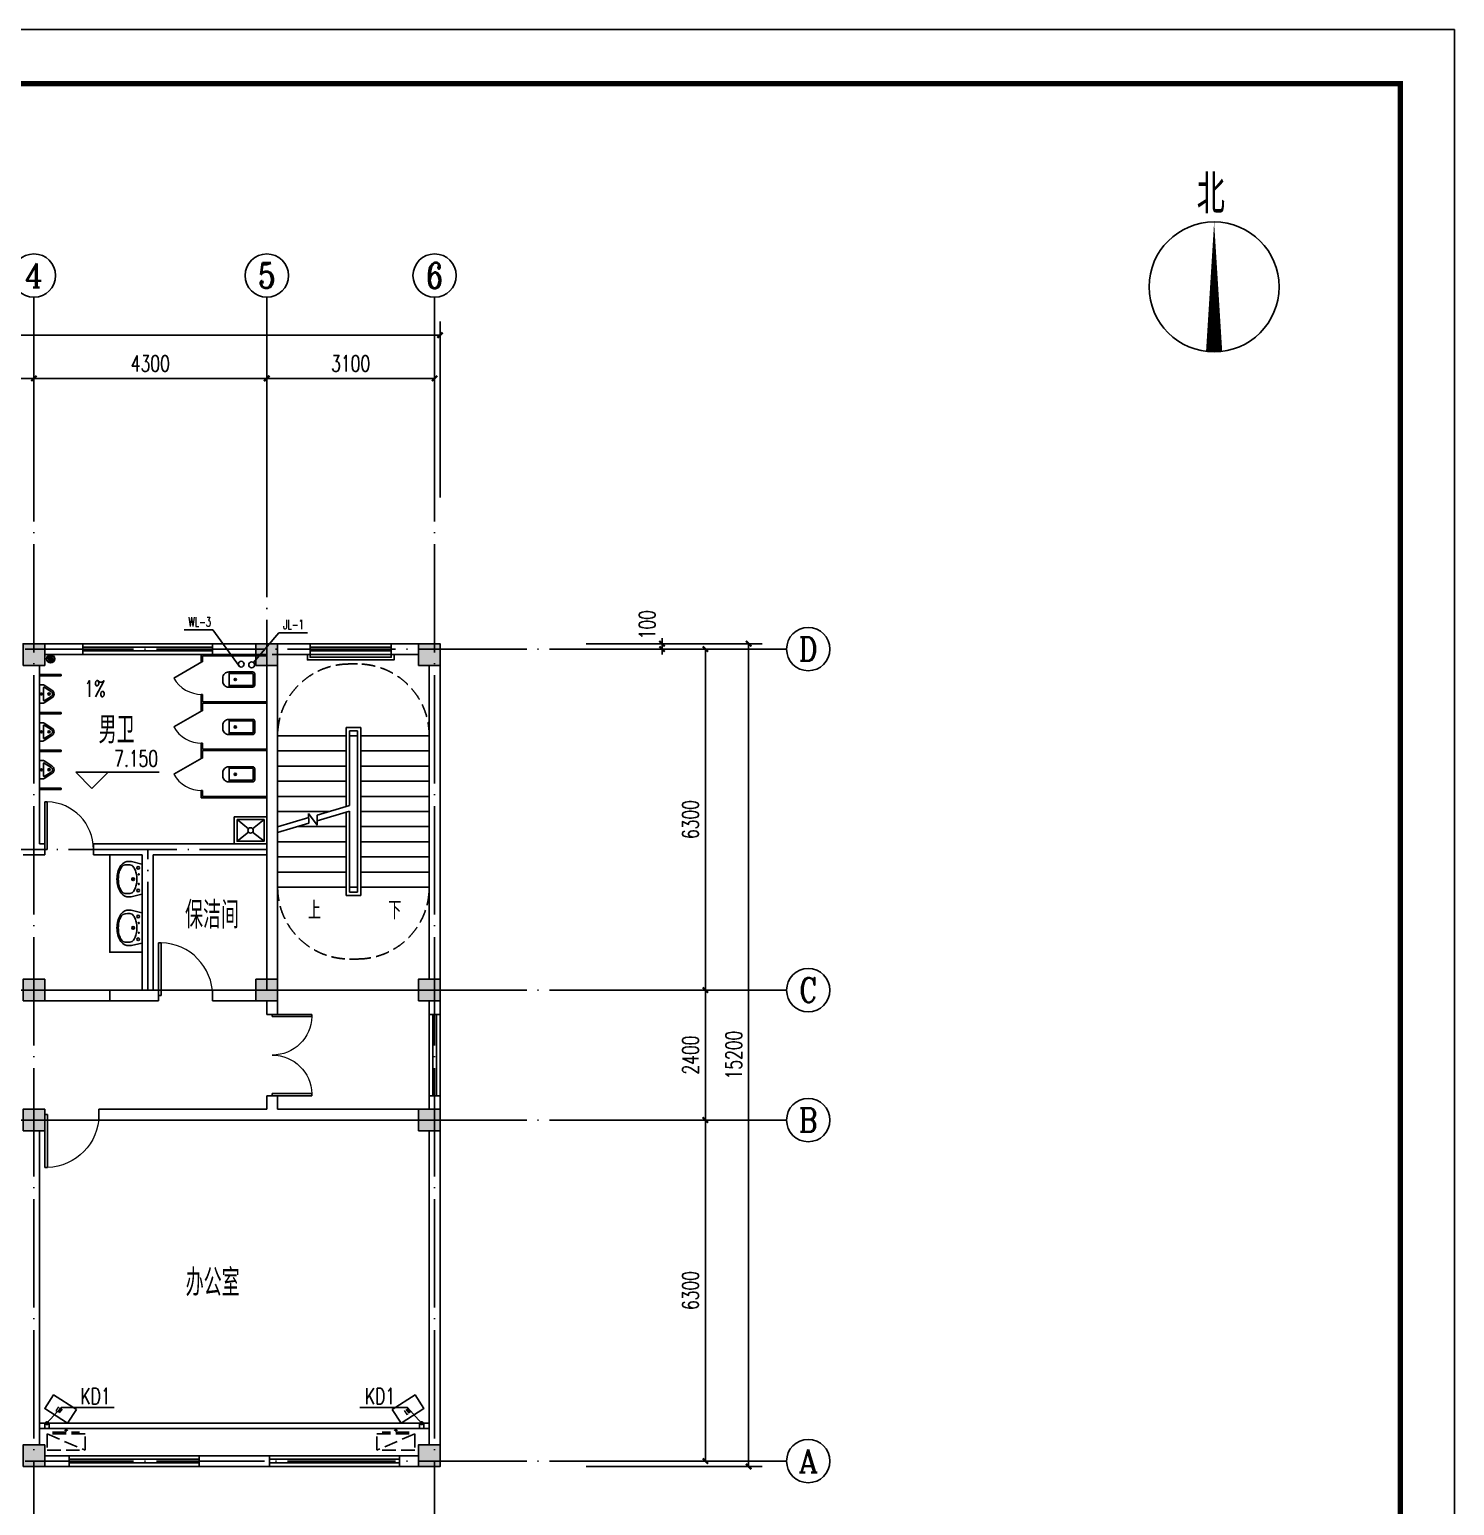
# Model space of a CAD drawing. Extents: x 6128144 to 12201635, y -1670122 to -706096.
# Drawn here: x 6458984 to 6485302, y -738605 to -711340 of the extents above; entities that cross this region are included whole.
import ezdxf
from ezdxf.enums import TextEntityAlignment as Align

# ---------------------------------------------------------------- set-up
doc = ezdxf.new("R2010")
doc.units = 0
doc.header["$LTSCALE"] = 1000
doc.header["$MEASUREMENT"] = 0
doc.linetypes.add('DASH', pattern=[0.35, 0.25, -0.1])
doc.linetypes.add('DOTE', pattern=[2.42, 2, -0.2, 0.02, -0.2])
doc.layers.get('0').update_dxf_attribs({"linetype": 'CONTINUOUS'})
doc.layers.get('Defpoints').update_dxf_attribs({"linetype": 'CONTINUOUS'})
for name, color, linetype in [('AXIS', 3, 'CONTINUOUS'), ('AXIS_TEXT', 7, 'CONTINUOUS'), ('COLUMN', 9, 'CONTINUOUS'), ('DIM_ELEV', 3, 'CONTINUOUS'), ('DIM_SYMB', 3, 'CONTINUOUS'), ('DOTE', 252, 'CONTINUOUS'), ('LATRINE', 6, 'CONTINUOUS'), ('LVTRY', 6, 'CONTINUOUS'), ('PUB_DIM', 3, 'CONTINUOUS'), ('PUB_HATCH', 8, 'CONTINUOUS'), ('PUB_TEXT', 7, 'CONTINUOUS'), ('PUB_TITLE', 4, 'CONTINUOUS'), ('STAIR', 5, 'CONTINUOUS'), ('TWT_LEAD', 3, 'CONTINUOUS'), ('WALL', 2, 'CONTINUOUS'), ('WINDOW', 4, 'CONTINUOUS'), ('厨卫布置', 6, 'CONTINUOUS'), ('填充', 251, 'CONTINUOUS'), ('排水', 221, 'CONTINUOUS')]:
    doc.layers.add(name, color=color, linetype=linetype)
doc.styles.add('_TCH_AXIS', font='COMPLEX', dxfattribs={"bigfont": 'GBCBIG'})
doc.styles.add('_TCH_DIM', font='SIMPLEX', dxfattribs={"bigfont": 'GBCBIG'})
doc.styles.add('_TCH_DIM_T3', font='SIMPLEX', dxfattribs={"width": 0.705882, "bigfont": 'GBCBIG'})
doc.styles.add('_TCH_LABEL', font='COMPLEX', dxfattribs={"bigfont": 'GBCBIG'})
doc.styles.add('COMPLEX', font='COMPLEX')
doc.styles.add('DIM_FONT', font='SIMPLEX', dxfattribs={"width": 0.7, "bigfont": 'GBCBIG'})
doc.styles.add('schuco', font='sceie.shx', dxfattribs={"width": 0.7, "bigfont": 'sceic.shx'})
doc.styles.add('X02W-L0100$0$_TWT_SERIAL', font='SIMPLEX', dxfattribs={"width": 0.8, "height": 3.5, "bigfont": 'HZTXT'})
doc.dimstyles.new('_TCH_ARCH&&100', dxfattribs={"dimtxt": 297.5, "dimasz": 100, "dimexe": 250, "dimexo": 300, "dimgap": 126.25, "dimtad": 1, "dimdec": 0, "dimzin": 0, "dimdsep": 46, "dimtxsty": '_TCH_DIM_T3', "dimblk": 'ARCHTICK', "dimcen": 0.09, "dimclrt": 7, "dimazin": 2, "dimtfac": 1, "dimtdec": 0, "dimtix": 1, "dimtmove": 2, "dimatfit": 3, "dimfxl": 0, "dimtolj": 1, "dimtzin": 0, "dimarcsym": 0})

# ---------------------------------------------------------------- blocks, each defined once
blk = doc.blocks.new('$lvtry$00000171')
at = {"layer": '排水'}
for p, q in [((-74, 11), (-11, 74)), ((-70, -27), (27, 70)), ((-53, -53), (53, 53)), ((-27, -70), (70, 27)), ((11, -74), (74, -11))]:
    blk.add_line(p, q, dxfattribs=at)
blk.add_circle((0, 0), 75, dxfattribs=at)
blk.add_point((0, 0), dxfattribs=at)
blk = doc.blocks.new('A$C2E081725')
at = {"linetype": 'DASH'}
for p, q in [((700, 94), (0, 394)), ((600, 64), (100, 64)), ((138, 94), (138, 64)), ((350, 8), (327, 39)), ((350, 49), (350, 0)), ((350, 8), (373, 39)), ((563, 94), (563, 64))]:
    blk.add_line(p, q, dxfattribs=at)
blk.add_lwpolyline([(0, 394), (0, 94), (700, 94), (700, 394)], close=True, dxfattribs=at)
blk = doc.blocks.new('$lvtry$00000221')
at = {"color": 0}
for p, q in [((-124, -91), (-43, -216)), ((-116, -76), (116, -76)), ((43, -216), (124, -91))]:
    blk.add_line(p, q, dxfattribs=at)
blk.add_lwpolyline([(69, -231, -0.57735), (-69, -231), (-162, -88, -0.145378), (-170, -61), (-170, 0), (170, 0), (170, -61, -0.145378), (162, -88)], format="xyb", close=True, dxfattribs=at)
for centre, radius in [((0, -177), 20), ((0, -38), 17.7)]:
    blk.add_circle(centre, radius, dxfattribs=at)
for centre, radius, start, end in [((-116, -86), 10, 90, 213.0863), ((0, -191), 50, 210, 330), ((116, -86), 10, 326.9137, 90)]:
    blk.add_arc(centre, radius, start, end, dxfattribs=at)
for p in [(0, -38), (0, -177)]:
    blk.add_point(p, dxfattribs=at)
blk = doc.blocks.new('$TCHSYS$APDOOR2D')
blk.add_line((0.5, 0), (0, 0.866))
at = {"lineweight": 13}
blk.add_arc((0.5, 0), 1, 120, 180, dxfattribs=at)
blk = doc.blocks.new('$lvtry$00000200')
at = {"color": 0}
for p, q in [((-110, -40), (-110, -470)), ((100, -30), (-100, -30)), ((110, -470), (110, -40))]:
    blk.add_line(p, q, dxfattribs=at)
blk.add_lwpolyline([(100, 0), (-100, 0, 0.414214), (-140, -40), (-140, -480, 0.414214), (-30, -590), (30, -590, 0.414214), (140, -480), (140, -40, 0.414214)], format="xyb", close=True, dxfattribs=at)
blk.add_lwpolyline([(140, -470), (-140, -470)], dxfattribs=at)
blk.add_circle((0, -359), 20, dxfattribs=at)
for centre, start, end in [((-100, -40), 90, 180), ((100, -40), 0, 90)]:
    blk.add_arc(centre, 10, start, end, dxfattribs=at)
for p in [(0, 0), (0, -359)]:
    blk.add_point(p, dxfattribs=at)
blk = doc.blocks.new('$plan$00000344')
for p, q in [((-280, -10), (-280, 0)), ((280, 0), (280, -10)), ((-251, -189), (-251, -186)), ((-248, -183), (-250, -185))]:
    blk.add_line(p, q)
for points in [[(-280, 0), (280, 0)], [(-326, -200), (-280, -5)], [(326, -204), (280, -5)]]:
    blk.add_lwpolyline(points)
for points in [[(-326, -200, 0.008223), (-326, -204, 0.149285)], [(-326, -266, 0.149285), (-304, -337, 0.107079), (-231, -408, 0.075625), (-131, -450, 0.062436), (-1, -467, 0.062436), (130, -452, 0.075625), (230, -410, 0.107079), (304, -339, 0.149285), (326, -268, 0.005205), (326, -266, 0.086596)], [(253, -188, 0.098208), (193, -141, 0.066287), (110, -111, 0.052428), (0, -100, 0.052428), (-110, -111, 0.066287), (-193, -141, 0.093876), (-251, -186, 0.171377)], [(-250, -358, 0.091341), (-193, -401, 0.066287), (-110, -431, 0.052428), (0, -442, 0.052428), (110, -431, 0.066287), (193, -401, 0.091756), (250, -358, 0.171377)]]:
    blk.add_lwpolyline(points, format="xyb")
at = {"flags": 128}
for points in [[(-326, -204), (-326, -268)], [(326, -204), (326, -268)]]:
    blk.add_lwpolyline(points, dxfattribs=at)
for points in [[(-253, -188, 0.172546), (-250, -358, 0.726395)], [(253, -188, -0.172546), (250, -358, -0.726395)]]:
    blk.add_lwpolyline(points, format="xyb", dxfattribs=at)
for centre, radius in [((-210, -75), 24), ((-210, -75), 24), ((-210, -75), 24), ((-90, -65), 10), ((0, -170), 25), ((90, -65), 10), ((210, -75), 24)]:
    blk.add_circle(centre, radius)
at = {"lineweight": 13}
blk.add_circle((0, -170), 15, dxfattribs=at)
blk.add_arc((-250, -186), 1, 131.3224, 180)
blk = doc.blocks.new('_LV12')
for p, q in [((-250, -50), (-39, -219)), ((39, -219), (250, -50)), ((-250, -450), (-39, -281)), ((39, -281), (250, -450))]:
    blk.add_line(p, q)
for points in [[(300, -500), (300, 0), (-300, 0), (-300, -500)], [(250, -450), (250, -50), (-250, -50), (-250, -450)]]:
    blk.add_lwpolyline(points, close=True)
blk.add_circle((0, -250), 50)
blk = doc.blocks.new('_AXISO')
blk.add_circle((0, 0), 0.5)
at = {"layer": 'AXIS_TEXT', "style": 'COMPLEX', "width": 1.041667}
blk.add_attdef('A', text='', height=0.56, dxfattribs=at).set_placement((-0.25, -0.28), (0.25, -0.28), align=Align.FIT)
blk = doc.blocks.new('_ArchTick')
at = {"color": 0, "linetype": 'ByBlock', "const_width": 0.4}
blk.add_lwpolyline([(-0.5, -0.5), (0.5, 0.5)], dxfattribs=at)
blk = doc.blocks.new('*D2762')
at = {"layer": 'Defpoints', "color": 0}
for p in [(6468966, -722685), (6468966, -722785), (6470666, -722685)]:
    blk.add_point(p, dxfattribs=at)
at = {"layer": 'PUB_DIM', "color": 0, "lineweight": -2}
for p, q in [((6469266, -722685), (6470916, -722685)), ((6469266, -722785), (6470916, -722785)), ((6470666, -722685), (6470666, -722585)), ((6470666, -722785), (6470666, -722685)), ((6470666, -722785), (6470666, -722885))]:
    blk.add_line(p, q, dxfattribs=at)
at = {"layer": 'PUB_DIM', "color": 0, "lineweight": -2, "xscale": 100, "yscale": 100, "zscale": 100}
for p, rotation in [((6470666, -722685), 270), ((6470666, -722785), 90)]:
    blk.add_blockref('_ArchTick', p, dxfattribs=dict(at, rotation=rotation))
at = {"layer": 'PUB_DIM', "color": 7, "insert": (6470391, -722335), "char_height": 297.5, "attachment_point": 5, "rotation": 90, "style": '_TCH_DIM_T3'}
blk.add_mtext('\\A1;100', dxfattribs=at)
blk = doc.blocks.new('_FZH')
blk.add_lwpolyline([(-0.5, -0.5), (0.5, -0.5), (0.5, 0.5), (-0.5, 0.5)], close=True)
at = {"layer": 'PUB_HATCH'}
blk.add_solid([(-0.5, -0.5), (0.5, -0.5), (-0.5, 0.5), (0.5, 0.5)], dxfattribs=at)
blk = doc.blocks.new('*D2943')
at = {"layer": 'AXIS', "color": 0, "lineweight": -2}
for p, q in [((6469266, -731485), (6471716, -731485)), ((6471466, -737785), (6471466, -731485)), ((6469266, -737785), (6471716, -737785))]:
    blk.add_line(p, q, dxfattribs=at)
at = {"layer": 'Defpoints', "color": 0}
for p in [(6468966, -731485), (6471466, -731485), (6468966, -737785)]:
    blk.add_point(p, dxfattribs=at)
at = {"layer": 'AXIS', "color": 0, "lineweight": -2, "xscale": 100, "yscale": 100, "zscale": 100}
for p, rotation in [((6471466, -731485), 90), ((6471466, -737785), 270)]:
    blk.add_blockref('_ArchTick', p, dxfattribs=dict(at, rotation=rotation))
at = {"layer": 'AXIS', "color": 7, "insert": (6471191, -734635), "char_height": 297.5, "attachment_point": 5, "rotation": 90, "style": '_TCH_DIM_T3'}
blk.add_mtext('\\A1;6300', dxfattribs=at)
blk = doc.blocks.new('*D2944')
at = {"layer": 'AXIS', "color": 0, "lineweight": -2}
for p, q in [((6469266, -729085), (6471716, -729085)), ((6471466, -731485), (6471466, -729085)), ((6469266, -731485), (6471716, -731485))]:
    blk.add_line(p, q, dxfattribs=at)
at = {"layer": 'Defpoints', "color": 0}
for p in [(6468966, -729085), (6471466, -729085), (6468966, -731485)]:
    blk.add_point(p, dxfattribs=at)
at = {"layer": 'AXIS', "color": 0, "lineweight": -2, "xscale": 100, "yscale": 100, "zscale": 100}
for p, rotation in [((6471466, -729085), 90), ((6471466, -731485), 270)]:
    blk.add_blockref('_ArchTick', p, dxfattribs=dict(at, rotation=rotation))
at = {"layer": 'AXIS', "color": 7, "insert": (6471191, -730285), "char_height": 297.5, "attachment_point": 5, "rotation": 90, "style": '_TCH_DIM_T3'}
blk.add_mtext('\\A1;2400', dxfattribs=at)
blk = doc.blocks.new('*D2945')
at = {"layer": 'AXIS', "color": 0, "lineweight": -2}
for p, q in [((6469266, -722785), (6471716, -722785)), ((6471466, -729085), (6471466, -722785)), ((6469266, -729085), (6471716, -729085))]:
    blk.add_line(p, q, dxfattribs=at)
at = {"layer": 'Defpoints', "color": 0}
for p in [(6468966, -722785), (6471466, -722785), (6468966, -729085)]:
    blk.add_point(p, dxfattribs=at)
at = {"layer": 'AXIS', "color": 0, "lineweight": -2, "xscale": 100, "yscale": 100, "zscale": 100}
for p, rotation in [((6471466, -722785), 90), ((6471466, -729085), 270)]:
    blk.add_blockref('_ArchTick', p, dxfattribs=dict(at, rotation=rotation))
at = {"layer": 'AXIS', "color": 7, "insert": (6471191, -725935), "char_height": 297.5, "attachment_point": 5, "rotation": 90, "style": '_TCH_DIM_T3'}
blk.add_mtext('\\A1;6300', dxfattribs=at)
blk = doc.blocks.new('*D2946')
at = {"layer": 'AXIS', "color": 0, "lineweight": -2}
for p, q in [((6469266, -722685), (6472516, -722685)), ((6472266, -737885), (6472266, -722685)), ((6469266, -737885), (6472516, -737885))]:
    blk.add_line(p, q, dxfattribs=at)
at = {"layer": 'Defpoints', "color": 0}
for p in [(6468966, -722685), (6472266, -722685), (6468966, -737885)]:
    blk.add_point(p, dxfattribs=at)
at = {"layer": 'AXIS', "color": 0, "lineweight": -2, "xscale": 100, "yscale": 100, "zscale": 100}
for p, rotation in [((6472266, -722685), 90), ((6472266, -737885), 270)]:
    blk.add_blockref('_ArchTick', p, dxfattribs=dict(at, rotation=rotation))
at = {"layer": 'AXIS', "color": 7, "insert": (6471991, -730285), "char_height": 297.5, "attachment_point": 5, "rotation": 90, "style": '_TCH_DIM_T3'}
blk.add_mtext('\\A1;15200', dxfattribs=at)
blk = doc.blocks.new('*D2953')
at = {"layer": 'AXIS', "color": 0, "lineweight": -2}
for p, q in [((6454866, -719985), (6454866, -717535)), ((6459066, -719985), (6459066, -717535)), ((6454866, -717785), (6459066, -717785))]:
    blk.add_line(p, q, dxfattribs=at)
at = {"layer": 'Defpoints', "color": 0}
for p in [(6459066, -717785), (6454866, -720285), (6459066, -720285)]:
    blk.add_point(p, dxfattribs=at)
at = {"layer": 'AXIS', "color": 0, "lineweight": -2, "xscale": 100, "yscale": 100, "zscale": 100, "rotation": 180}
blk.add_blockref('_ArchTick', (6454866, -717785), dxfattribs=at)
at = {"layer": 'AXIS', "color": 0, "lineweight": -2, "xscale": 100, "yscale": 100, "zscale": 100}
blk.add_blockref('_ArchTick', (6459066, -717785), dxfattribs=at)
at = {"layer": 'AXIS', "color": 7, "insert": (6456966, -717510), "char_height": 297.5, "attachment_point": 5, "style": '_TCH_DIM_T3'}
blk.add_mtext('\\A1;4200', dxfattribs=at)
blk = doc.blocks.new('*D2954')
at = {"layer": 'AXIS', "color": 0, "lineweight": -2}
for p, q in [((6459066, -719985), (6459066, -717535)), ((6463366, -719985), (6463366, -717535)), ((6459066, -717785), (6463366, -717785))]:
    blk.add_line(p, q, dxfattribs=at)
at = {"layer": 'Defpoints', "color": 0}
for p in [(6463366, -717785), (6459066, -720285), (6463366, -720285)]:
    blk.add_point(p, dxfattribs=at)
at = {"layer": 'AXIS', "color": 0, "lineweight": -2, "xscale": 100, "yscale": 100, "zscale": 100, "rotation": 180}
blk.add_blockref('_ArchTick', (6459066, -717785), dxfattribs=at)
at = {"layer": 'AXIS', "color": 0, "lineweight": -2, "xscale": 100, "yscale": 100, "zscale": 100}
blk.add_blockref('_ArchTick', (6463366, -717785), dxfattribs=at)
at = {"layer": 'AXIS', "color": 7, "insert": (6461216, -717510), "char_height": 297.5, "attachment_point": 5, "style": '_TCH_DIM_T3'}
blk.add_mtext('\\A1;4300', dxfattribs=at)
blk = doc.blocks.new('*D2955')
at = {"layer": 'AXIS', "color": 0, "lineweight": -2}
for p, q in [((6463366, -719985), (6463366, -717535)), ((6466466, -719985), (6466466, -717535)), ((6463366, -717785), (6466466, -717785))]:
    blk.add_line(p, q, dxfattribs=at)
at = {"layer": 'Defpoints', "color": 0}
for p in [(6466466, -717785), (6463366, -720285), (6466466, -720285)]:
    blk.add_point(p, dxfattribs=at)
at = {"layer": 'AXIS', "color": 0, "lineweight": -2, "xscale": 100, "yscale": 100, "zscale": 100, "rotation": 180}
blk.add_blockref('_ArchTick', (6463366, -717785), dxfattribs=at)
at = {"layer": 'AXIS', "color": 0, "lineweight": -2, "xscale": 100, "yscale": 100, "zscale": 100}
blk.add_blockref('_ArchTick', (6466466, -717785), dxfattribs=at)
at = {"layer": 'AXIS', "color": 7, "insert": (6464916, -717510), "char_height": 297.5, "attachment_point": 5, "style": '_TCH_DIM_T3'}
blk.add_mtext('\\A1;3100', dxfattribs=at)
blk = doc.blocks.new('*D2956')
at = {"layer": 'AXIS', "color": 0, "lineweight": -2}
for p, q in [((6444366, -719985), (6444366, -716735)), ((6466566, -719985), (6466566, -716735)), ((6444366, -716985), (6466566, -716985))]:
    blk.add_line(p, q, dxfattribs=at)
at = {"layer": 'Defpoints', "color": 0}
for p in [(6466566, -716985), (6444366, -720285), (6466566, -720285)]:
    blk.add_point(p, dxfattribs=at)
at = {"layer": 'AXIS', "color": 0, "lineweight": -2, "xscale": 100, "yscale": 100, "zscale": 100, "rotation": 180}
blk.add_blockref('_ArchTick', (6444366, -716985), dxfattribs=at)
at = {"layer": 'AXIS', "color": 0, "lineweight": -2, "xscale": 100, "yscale": 100, "zscale": 100}
blk.add_blockref('_ArchTick', (6466566, -716985), dxfattribs=at)
at = {"layer": 'AXIS', "color": 7, "insert": (6455466, -716710), "char_height": 297.5, "attachment_point": 5, "style": '_TCH_DIM_T3'}
blk.add_mtext('\\A1;22200', dxfattribs=at)

msp = doc.modelspace()

# ---------------------------------------------------------------- linework, layer by layer
at = {"color": 0}
for p, q in [((6461838.8, -722431.1), (6462367.3, -722431.1)), ((6462860.8, -723104.6), (6462367.3, -722431.1)), ((6463416.5, -737885.3), (6463416.5, -737685.3)), ((6465816.5, -737685.3), (6463416.5, -737685.3)), ((6463416.5, -737752), (6465816.5, -737752)), ((6465816.5, -737685.3), (6465816.5, -737885.3)), ((6463416.5, -737818.7), (6465816.5, -737818.7)), ((6465816.5, -737885.3), (6463416.5, -737885.3))]:
    msp.add_line(p, q, dxfattribs=at)
at = {"color": 0, "extrusion": (0, 0, -1)}
for p, q in [((6459966.5, -722685.3), (6459966.5, -722885.3)), ((6462366.5, -722685.3), (6459966.5, -722685.3)), ((6459966.5, -722752), (6462366.5, -722752)), ((6462366.5, -722885.3), (6462366.5, -722685.3)), ((6459966.5, -722818.7), (6462366.5, -722818.7)), ((6462366.5, -722885.3), (6459966.5, -722885.3)), ((6459716.5, -737685.3), (6459716.5, -737885.3)), ((6459716.5, -737685.3), (6462116.5, -737685.3)), ((6462116.5, -737752), (6459716.5, -737752)), ((6462116.5, -737885.3), (6462116.5, -737685.3)), ((6462116.5, -737818.7), (6459716.5, -737818.7)), ((6459716.5, -737885.3), (6462116.5, -737885.3))]:
    msp.add_line(p, q, dxfattribs=at)
at = {"extrusion": (0, 0, -1)}
for p, q in [((6465666.5, -722685.3), (6464166.5, -722685.3)), ((6464166.5, -722885.3), (6464166.5, -722685.3)), ((6464166.5, -722752), (6465666.5, -722752)), ((6465666.5, -722885.3), (6465666.5, -722685.3)), ((6464166.5, -722818.7), (6465666.5, -722818.7)), ((6465666.5, -722885.3), (6464166.5, -722885.3)), ((6463466.5, -729535.3), (6464197.7, -729535.3)), ((6463466.5, -729535.3), (6463466.5, -729572.8)), ((6463466.5, -729572.8), (6464197.7, -729572.8)), ((6464197.7, -729572.8), (6464197.7, -729535.3)), ((6466366.5, -731035.3), (6466366.5, -729535.3)), ((6466366.5, -729535.3), (6466566.5, -729535.3)), ((6466433.2, -729535.3), (6466433.2, -731035.3)), ((6466499.8, -729535.3), (6466499.8, -731035.3)), ((6466566.5, -731035.3), (6466566.5, -729535.3)), ((6463466.5, -730997.8), (6464197.7, -730997.8)), ((6463466.5, -731035.3), (6463466.5, -730997.8)), ((6463466.5, -731035.3), (6464197.7, -731035.3)), ((6464197.7, -730997.8), (6464197.7, -731035.3)), ((6466366.5, -731035.3), (6466566.5, -731035.3)), ((6459266.5, -731385.3), (6459316.5, -731385.3)), ((6459266.5, -731385.3), (6459266.5, -732360.3)), ((6459316.5, -731385.3), (6459316.5, -732360.3)), ((6459316.5, -732360.3), (6459266.5, -732360.3))]:
    msp.add_line(p, q, dxfattribs=at)
at = {"color": 0, "linetype": 'DASH'}
for p, q in [((6464891.5, -723060.3), (6465041.5, -723060.3)), ((6464891.5, -728510.4), (6465041.5, -728510.4))]:
    msp.add_line(p, q, dxfattribs=at)
for p, q in [((6459311.5, -725607.8), (6459266.5, -725607.8)), ((6459266.5, -726485.3), (6459266.5, -725607.8)), ((6459311.5, -726485.3), (6459311.5, -725607.8)), ((6459266.5, -726485.3), (6459311.5, -726485.3)), ((6461416.5, -728210.3), (6461366.5, -728210.3)), ((6461366.5, -729185.3), (6461366.5, -728210.3)), ((6461416.5, -729185.3), (6461416.5, -728210.3)), ((6461366.5, -729185.3), (6461416.5, -729185.3))]:
    msp.add_line(p, q)
at = {"linetype": 'ByBlock'}
for p, q in [((6459166.5, -737085.3), (6462666.5, -737085.3)), ((6462666.5, -737085.3), (6466366.5, -737085.3))]:
    msp.add_line(p, q, dxfattribs=at)
at = {"color": 0}
for points in [[(6464116.5, -722885.3), (6464116.5, -722985.3), (6465716.5, -722985.3), (6465716.5, -722885.3)], [(6464166.5, -722885.3), (6464166.5, -722935.3), (6465666.5, -722935.3), (6465666.5, -722885.3)]]:
    msp.add_lwpolyline(points, dxfattribs=at)
msp.add_circle((6462895.1, -723063.1), 53.8, dxfattribs=at)
at = {"color": 0, "linetype": 'DASH'}
for centre, start, end in [((6464891.5, -724385.3), 90, 180), ((6465041.5, -724385.3), 360, 90), ((6464891.5, -727185.3), 180, 270), ((6465041.5, -727185.3), 270, 0)]:
    msp.add_arc(centre, 1325, start, end, dxfattribs=at)
at = {"lineweight": 13}
for centre, radius, start in [((6459289, -726485.3), 877.5, 0), ((6461391.5, -729185.3), 975, 360)]:
    msp.add_arc(centre, radius, start, 88.53072, dxfattribs=at)
at = {"lineweight": 13, "extrusion": (0, 0, -1)}
for centre, radius, start, end in [((-6463466.5, -729554.1), 731.2, 181.46928, 270), ((-6463466.5, -731016.6), 731.2, 90, 178.53072), ((-6459291.5, -731385.3), 975, 180, 268.53072)]:
    msp.add_arc(centre, radius, start, end, dxfattribs=at)
at = {"layer": 'AXIS', "color": 0}
for p, q in [((6459066.5, -720285.3), (6459066.5, -716285.3)), ((6463366.5, -720285.3), (6463366.5, -716285.3)), ((6466466.5, -720285.3), (6466466.5, -716285.3)), ((6468966.5, -722785.3), (6472966.5, -722785.3)), ((6468966.5, -729085.3), (6472966.5, -729085.3)), ((6468966.5, -731485.3), (6472966.5, -731485.3)), ((6468966.5, -737785.3), (6472966.5, -737785.3))]:
    msp.add_line(p, q, dxfattribs=at)
at = {"layer": 'DIM_ELEV', "color": 0}
for p, q in [((6460138, -725360.6), (6459838, -725060.6)), ((6459838, -725060.6), (6461378.2, -725060.6)), ((6460138, -725360.6), (6460438, -725060.6))]:
    msp.add_line(p, q, dxfattribs=at)
at = {"layer": 'DIM_SYMB'}
for points in [[(6480862.6, -717295, 300, 0, 0), (6480862.6, -714895, 0, 0, 0)], [(6459914.8, -723447.4, 0, 0, 0), (6459725.6, -723282.4, 80, 0, 0), (6459499.4, -723085.2, 0, 0, 0)]]:
    msp.add_lwpolyline(points, format="xyseb", dxfattribs=at)
at = {"layer": 'DIM_SYMB', "color": 0}
for points in [[(6465704, -727325.3, 0, 0, 0), (6465704, -723635.3, 0, 0, 0), (6464229, -723635.3, 0, 0, 0), (6464229, -725485.3, 80, 0, 0), (6464229, -725785.3, 0, 0, 0)], [(6464229, -727325.3, 0, 0, 0), (6464229, -726365.3, 80, 0, 0), (6464229, -726065.3, 0, 0, 0)]]:
    msp.add_lwpolyline(points, format="xyseb", dxfattribs=at)
at = {"layer": 'DIM_SYMB'}
for points in [[(6460549.1, -736795.4), (6459568.1, -736795.4), (6459306.5, -737085.3)], [(6465083.8, -736795.4), (6465964.9, -736795.4), (6466226.5, -737085.3)]]:
    msp.add_lwpolyline(points, dxfattribs=at)
at = {"layer": 'DIM_SYMB', "const_width": 40}
for points in [[(6459319.9, -737070.5, 1), (6459293.1, -737100.2, 1)], [(6466213.1, -737070.5, 1), (6466239.9, -737100.2, 1)]]:
    msp.add_lwpolyline(points, format="xyb", close=True, dxfattribs=at)
at = {"layer": 'DIM_SYMB'}
msp.add_circle((6480862.6, -716095), 1200, dxfattribs=at)
at = {"layer": 'DOTE', "linetype": 'DOTE'}
for p, q in [((6459066.5, -739785.3), (6459066.5, -720285.3)), ((6463366.5, -729085.3), (6463366.5, -720285.3)), ((6466466.5, -739785.3), (6466466.5, -720285.3)), ((6441966.5, -722785.3), (6468966.5, -722785.3)), ((6454866.5, -726485.3), (6463366.5, -726485.3)), ((6461166.5, -729085.3), (6461166.5, -726485.3)), ((6441966.5, -729085.3), (6468966.5, -729085.3)), ((6443566.5, -729085.3), (6467366.5, -729085.3)), ((6441966.5, -731485.3), (6468966.5, -731485.3)), ((6443566.5, -731485.3), (6467366.5, -731485.3)), ((6441966.5, -737785.3), (6468966.5, -737785.3))]:
    msp.add_line(p, q, dxfattribs=at)
at = {"layer": 'LATRINE'}
for p, q in [((6462154, -722885.3), (6462154, -723022.8)), ((6463366.5, -722885.3), (6462154, -722885.3)), ((6462154, -723022.8), (6462179, -723022.8)), ((6462179, -723022.8), (6462179, -722910.3)), ((6463366.5, -722910.3), (6462179, -722910.3)), ((6463366.5, -722910.3), (6463366.5, -722885.3)), ((6459166.5, -723254.7), (6459566.5, -723254.7)), ((6459166.5, -723279.7), (6459166.5, -723254.7)), ((6459166.5, -723279.7), (6459566.5, -723279.7)), ((6459566.5, -723279.7), (6459566.5, -723254.7)), ((6462179, -723622.8), (6462154, -723622.8)), ((6462154, -723622.8), (6462154, -723772.8)), ((6462179, -723760.3), (6462179, -723622.8)), ((6462154, -723772.8), (6462154, -723922.8)), ((6463366.5, -723760.3), (6462179, -723760.3)), ((6463366.5, -723785.3), (6462179, -723785.3)), ((6462179, -723922.8), (6462179, -723785.3)), ((6463366.5, -723785.3), (6463366.5, -723760.3)), ((6459166.5, -723954.2), (6459566.5, -723954.2)), ((6459166.5, -723979.2), (6459166.5, -723954.2)), ((6459166.5, -723979.2), (6459566.5, -723979.2)), ((6459566.5, -723979.2), (6459566.5, -723954.2)), ((6462154, -723922.8), (6462179, -723922.8)), ((6459166.5, -724653.7), (6459566.5, -724653.7)), ((6459166.5, -724678.7), (6459166.5, -724653.7)), ((6459166.5, -724678.7), (6459566.5, -724678.7)), ((6459566.5, -724678.7), (6459566.5, -724653.7)), ((6462179, -724522.8), (6462154, -724522.8)), ((6462154, -724522.8), (6462154, -724647.8)), ((6462154, -724647.8), (6462154, -724797.8)), ((6462179, -724635.3), (6462179, -724522.8)), ((6463366.5, -724635.3), (6462179, -724635.3)), ((6463366.5, -724660.3), (6462179, -724660.3)), ((6462179, -724797.8), (6462179, -724660.3)), ((6463366.5, -724660.3), (6463366.5, -724635.3)), ((6462154, -724797.8), (6462179, -724797.8)), ((6459166.5, -725353.2), (6459566.5, -725353.2)), ((6459166.5, -725378.2), (6459166.5, -725353.2)), ((6459166.5, -725378.2), (6459566.5, -725378.2)), ((6459566.5, -725378.2), (6459566.5, -725353.2)), ((6462179, -725397.8), (6462154, -725397.8)), ((6462154, -725397.8), (6462154, -725535.3)), ((6463366.5, -725535.3), (6462154, -725535.3)), ((6462179, -725510.3), (6462179, -725397.8)), ((6463366.5, -725510.3), (6462179, -725510.3)), ((6463366.5, -725535.3), (6463366.5, -725510.3))]:
    msp.add_line(p, q, dxfattribs=at)
msp.add_lwpolyline([(6461066.5, -728385.3), (6460466.5, -728385.3), (6460466.5, -726585.3), (6461066.5, -726585.3)], dxfattribs=at)
at = {"layer": 'PUB_TITLE', "color": 4}
msp.add_lwpolyline([(6425901.6, -753339.6), (6485301.6, -753339.6), (6485301.6, -711339.6), (6425901.6, -711339.6)], close=True, dxfattribs=at)
at = {"layer": 'PUB_TITLE', "color": 4, "const_width": 100}
msp.add_lwpolyline([(6428401.6, -752339.6), (6484301.6, -752339.6), (6484301.6, -712339.6), (6428401.6, -712339.6)], close=True, dxfattribs=at)
at = {"layer": 'STAIR', "linetype": 'ByBlock'}
for p, q in [((6466166.5, -722885.3), (6463466.5, -722885.3)), ((6466366.5, -724285.3), (6466366.5, -723085.3))]:
    msp.add_line(p, q, dxfattribs=at)
at = {"layer": 'STAIR', "color": 0}
for p, q in [((6466166.5, -722885.3), (6463566.5, -722885.3)), ((6463566.5, -722885.3), (6463566.5, -724385.3)), ((6466366.5, -724385.3), (6466366.5, -723085.3)), ((6463566.5, -726069.5), (6463566.5, -724385.3)), ((6463566.5, -724385.3), (6464831.5, -724385.3)), ((6463566.5, -724385.3), (6464831.5, -724385.3)), ((6464831.5, -725694.7), (6464831.5, -724235.3)), ((6464831.5, -724235.3), (6465101.5, -724235.3)), ((6464891.5, -725676.9), (6464891.5, -724295.3)), ((6464891.5, -724295.3), (6465041.5, -724295.3)), ((6464891.5, -725676.9), (6464891.5, -724385.3)), ((6464891.5, -724385.3), (6465041.5, -724385.3)), ((6465041.5, -724295.3), (6465041.5, -727275.3)), ((6465041.5, -724385.3), (6465041.5, -727185.3)), ((6465101.5, -724235.3), (6465101.5, -727335.3)), ((6466366.5, -724385.3), (6465101.5, -724385.3)), ((6465101.5, -724385.3), (6466366.5, -724385.3)), ((6466366.5, -724385.3), (6466366.5, -727185.3)), ((6463566.5, -724665.3), (6464831.5, -724665.3)), ((6466366.5, -724665.3), (6465101.5, -724665.3)), ((6463566.5, -724945.3), (6464831.5, -724945.3)), ((6466366.5, -724945.3), (6465101.5, -724945.3)), ((6463566.5, -725225.3), (6464831.5, -725225.3)), ((6466366.5, -725225.3), (6465101.5, -725225.3)), ((6463566.5, -725505.3), (6464831.5, -725505.3)), ((6466366.5, -725505.3), (6465101.5, -725505.3)), ((6463566.5, -725785.3), (6464525.5, -725785.3)), ((6464294.6, -725853.7), (6464891.5, -725676.9)), ((6464297.4, -725957.2), (6464891.5, -725781.2)), ((6464831.5, -727335.3), (6464831.5, -725799)), ((6464891.5, -727185.3), (6464891.5, -725781.2)), ((6464891.5, -727275.3), (6464891.5, -725781.2)), ((6466366.5, -725785.3), (6465101.5, -725785.3)), ((6463566.5, -726069.5), (6464141.5, -725899.1)), ((6463566.5, -726173.8), (6464144.2, -726002.6)), ((6463566.5, -726065.3), (6463580.4, -726065.3)), ((6463932.5, -726065.3), (6464831.5, -726065.3)), ((6464144.2, -726002.6), (6464139.5, -725824.2)), ((6464139.5, -725824.2), (6464299.5, -726040.4)), ((6464299.5, -726040.4), (6464294.6, -725853.7)), ((6466366.5, -726065.3), (6465101.5, -726065.3)), ((6463566.5, -727185.3), (6463566.5, -726173.8)), ((6463566.5, -726345.3), (6464831.5, -726345.3)), ((6466366.5, -726345.3), (6465101.5, -726345.3)), ((6463566.5, -726625.3), (6464831.5, -726625.3)), ((6466366.5, -726625.3), (6465101.5, -726625.3)), ((6463566.5, -726905.3), (6464831.5, -726905.3)), ((6466366.5, -726905.3), (6465101.5, -726905.3)), ((6463566.5, -727185.3), (6464831.5, -727185.3)), ((6465101.5, -727335.3), (6464831.5, -727335.3)), ((6464891.5, -727185.3), (6465041.5, -727185.3)), ((6465041.5, -727275.3), (6464891.5, -727275.3)), ((6466366.5, -727185.3), (6465101.5, -727185.3))]:
    msp.add_line(p, q, dxfattribs=at)
at = {"layer": 'TWT_LEAD', "color": 3}
for p, q in [((6463118.4, -723032.6), (6463589.8, -722481.8)), ((6463589.8, -722481.8), (6464118.3, -722481.8))]:
    msp.add_line(p, q, dxfattribs=at)
msp.add_circle((6463086.9, -723076.2), 53.8, dxfattribs=at)
at = {"layer": 'WALL', "linetype": 'ByBlock'}
for p, q in [((6459966.5, -722685.3), (6459266.5, -722685.3)), ((6459966.5, -722885.3), (6459966.5, -722685.3)), ((6463166.5, -722685.3), (6462366.5, -722685.3)), ((6462366.5, -722685.3), (6462366.5, -722885.3)), ((6464166.5, -722685.3), (6463566.5, -722685.3)), ((6464166.5, -722885.3), (6464166.5, -722685.3)), ((6466166.5, -722685.3), (6465666.5, -722685.3)), ((6465666.5, -722685.3), (6465666.5, -722885.3)), ((6459166.5, -726385.3), (6459166.5, -723085.3)), ((6459266.5, -722885.3), (6459966.5, -722885.3)), ((6462366.5, -722885.3), (6463166.5, -722885.3)), ((6463366.5, -726385.3), (6463366.5, -723085.3)), ((6463566.5, -722885.3), (6464166.5, -722885.3)), ((6463566.5, -726485.3), (6463566.5, -723085.3)), ((6465666.5, -722885.3), (6466166.5, -722885.3)), ((6466366.5, -723085.3), (6466366.5, -728885.3)), ((6466566.5, -723085.3), (6466566.5, -728885.3)), ((6458866.5, -726585.3), (6459066.5, -726585.3)), ((6459066.5, -726585.3), (6459266.5, -726585.3)), ((6459266.5, -726385.3), (6459166.5, -726385.3)), ((6459266.5, -726585.3), (6459266.5, -726385.3)), ((6460666.5, -726385.3), (6460166.5, -726385.3)), ((6460166.5, -726385.3), (6460166.5, -726585.3)), ((6460166.5, -726585.3), (6460666.5, -726585.3)), ((6461166.5, -726385.3), (6460666.5, -726385.3)), ((6461066.5, -726585.3), (6460666.5, -726585.3)), ((6461066.5, -729085.3), (6461066.5, -726585.3)), ((6463366.5, -726385.3), (6461166.5, -726385.3)), ((6461266.5, -729085.3), (6461266.5, -726585.3)), ((6463366.5, -726585.3), (6461266.5, -726585.3)), ((6463366.5, -728885.3), (6463366.5, -726585.3)), ((6463566.5, -728885.3), (6463566.5, -726485.3)), ((6461066.5, -729085.3), (6460466.5, -729085.3)), ((6460466.5, -729285.3), (6460466.5, -729085.3)), ((6461366.5, -729085.3), (6461266.5, -729085.3)), ((6461366.5, -729285.3), (6461366.5, -729085.3)), ((6463166.5, -729085.3), (6462366.5, -729085.3)), ((6462366.5, -729085.3), (6462366.5, -729285.3)), ((6461166.5, -729285.3), (6460466.5, -729285.3)), ((6461166.5, -729285.3), (6461366.5, -729285.3)), ((6462366.5, -729285.3), (6463166.5, -729285.3)), ((6463366.5, -729285.3), (6463366.5, -729535.3)), ((6463566.5, -729535.3), (6463566.5, -729285.3)), ((6466366.5, -729285.3), (6466366.5, -729535.3)), ((6466566.5, -729535.3), (6466566.5, -729285.3)), ((6463366.5, -729535.3), (6463566.5, -729535.3)), ((6466366.5, -729535.3), (6466566.5, -729535.3)), ((6463566.5, -731035.3), (6463366.5, -731035.3)), ((6463366.5, -731035.3), (6463366.5, -731285.3)), ((6463566.5, -731285.3), (6463566.5, -731035.3)), ((6466566.5, -731035.3), (6466366.5, -731035.3)), ((6466366.5, -731035.3), (6466366.5, -731285.3)), ((6466566.5, -731285.3), (6466566.5, -731035.3)), ((6463366.5, -731285.3), (6460266.5, -731285.3)), ((6460266.5, -731285.3), (6460266.5, -731485.3)), ((6460266.5, -731485.3), (6463466.5, -731485.3)), ((6463466.5, -731485.3), (6466166.5, -731485.3)), ((6463566.5, -731285.3), (6466166.5, -731285.3)), ((6459166.5, -731685.3), (6459166.5, -737485.3)), ((6466366.5, -731685.3), (6466366.5, -737485.3)), ((6466566.5, -731685.3), (6466566.5, -737485.3)), ((6459716.5, -737685.3), (6459266.5, -737685.3)), ((6459716.5, -737885.3), (6459716.5, -737685.3)), ((6462766.5, -737685.3), (6462116.5, -737685.3)), ((6462116.5, -737685.3), (6462116.5, -737885.3)), ((6463416.5, -737685.3), (6462766.5, -737685.3)), ((6463416.5, -737885.3), (6463416.5, -737685.3)), ((6466166.5, -737685.3), (6465816.5, -737685.3)), ((6465816.5, -737685.3), (6465816.5, -737885.3)), ((6459266.5, -737885.3), (6459716.5, -737885.3)), ((6462116.5, -737885.3), (6462766.5, -737885.3)), ((6462766.5, -737885.3), (6463416.5, -737885.3)), ((6465816.5, -737885.3), (6466166.5, -737885.3))]:
    msp.add_line(p, q, dxfattribs=at)
at = {"layer": 'WINDOW'}
for p, q in [((6459266.5, -729085.3), (6460466.5, -729085.3)), ((6460466.5, -729285.3), (6459266.5, -729285.3))]:
    msp.add_line(p, q, dxfattribs=at)
at = {"layer": '厨卫布置'}
for points in [[(6459849.3, -736832.9), (6459687.2, -737085.3), (6459266.5, -736815.1), (6459428.6, -736562.7)], [(6465683.7, -736832.9), (6465845.8, -737085.3), (6466266.5, -736815.1), (6466104.3, -736562.7)]]:
    msp.add_lwpolyline(points, close=True, dxfattribs=at)
at = {"layer": '填充', "linetype": 'DASH', "ltscale": 500}
for p, q in [((6459166.5, -737185.3), (6462666.5, -737185.3)), ((6462666.5, -737185.3), (6466366.5, -737185.3))]:
    msp.add_line(p, q, dxfattribs=at)
at = {"layer": '排水'}
for points in [[(6459346.5, -737185.3), (6459266.5, -737185.3), (6459266.5, -737085.3), (6459346.5, -737085.3)], [(6466186.5, -737185.3), (6466266.5, -737185.3), (6466266.5, -737085.3), (6466186.5, -737085.3)]]:
    msp.add_lwpolyline(points, close=True, dxfattribs=at)

# ---------------------------------------------------------------- block references
at = {"layer": 'AXIS', "color": 0}
ref = msp.add_blockref('_AXISO', (6459066.5, -715885.3), dxfattribs=dict(at, xscale=800, yscale=800, zscale=800))
ref.add_attrib('A', '4', dxfattribs={"layer": 'AXIS_TEXT', "color": 0, "height": 445.4, "style": '_TCH_AXIS'}).set_placement((6458896.8, -716108.1), (6459236.2, -716108.1), align=Align.FIT)
ref = msp.add_blockref('_AXISO', (6463366.5, -715885.3), dxfattribs=dict(at, xscale=800, yscale=800, zscale=800))
ref.add_attrib('A', '5', dxfattribs={"layer": 'AXIS_TEXT', "color": 0, "height": 465.9, "style": '_TCH_AXIS'}).set_placement((6463211.2, -716118.3), (6463521.8, -716118.3), align=Align.FIT)
ref = msp.add_blockref('_AXISO', (6466466.5, -715885.3), dxfattribs=dict(at, xscale=800, yscale=800, zscale=800))
ref.add_attrib('A', '6', dxfattribs={"layer": 'AXIS_TEXT', "color": 0, "height": 465.9, "style": '_TCH_AXIS'}).set_placement((6466311.2, -716118.3), (6466621.8, -716118.3), align=Align.FIT)
ref = msp.add_blockref('_AXISO', (6473366.5, -722785.3), dxfattribs=dict(at, xscale=800, yscale=800, zscale=800))
ref.add_attrib('A', 'D', dxfattribs={"layer": 'AXIS_TEXT', "color": 0, "height": 435.3, "style": '_TCH_AXIS'}).set_placement((6473190.3, -723003), (6473542.7, -723003), align=Align.FIT)
ref = msp.add_blockref('_AXISO', (6473366.5, -729085.3), dxfattribs=dict(at, xscale=800, yscale=800, zscale=800))
ref.add_attrib('A', 'C', dxfattribs={"layer": 'AXIS_TEXT', "color": 0, "height": 455.7, "style": '_TCH_AXIS'}).set_placement((6473203.7, -729313.2), (6473529.2, -729313.2), align=Align.FIT)
ref = msp.add_blockref('_AXISO', (6473366.5, -731485.3), dxfattribs=dict(at, xscale=800, yscale=800, zscale=800))
ref.add_attrib('A', 'B', dxfattribs={"layer": 'AXIS_TEXT', "color": 0, "height": 435.3, "style": '_TCH_AXIS'}).set_placement((6473190.3, -731703), (6473542.7, -731703), align=Align.FIT)
ref = msp.add_blockref('_AXISO', (6473366.5, -737785.3), dxfattribs=dict(at, xscale=800, yscale=800, zscale=800))
ref.add_attrib('A', 'A', dxfattribs={"layer": 'AXIS_TEXT', "color": 0, "height": 425.2, "style": '_TCH_AXIS'}).set_placement((6473184.3, -737997.9), (6473548.7, -737997.9), align=Align.FIT)
at = {"layer": 'COLUMN', "linetype": 'ByBlock', "xscale": 400, "yscale": 400, "zscale": 400}
for p in [(6459066.5, -722885.3), (6463366.5, -722885.3), (6466366.5, -722885.3), (6459066.5, -729085.3), (6463366.5, -729085.3), (6466366.5, -729085.3), (6459066.5, -731485.3), (6466366.5, -731485.3), (6459066.5, -737685.3), (6466366.5, -737685.3)]:
    msp.add_blockref('_FZH', p, dxfattribs=at)
at = {"layer": 'LATRINE', "xscale": -600, "yscale": -600, "zscale": 25, "rotation": 270}
for p in [(6462166.5, -723322.8), (6462166.5, -724222.8), (6462166.5, -725097.8)]:
    msp.add_blockref('$TCHSYS$APDOOR2D', p, dxfattribs=at)
at = {"layer": 'LATRINE', "xscale": -1, "yscale": -1, "rotation": 90}
msp.add_blockref('$plan$00000344', (6461066.5, -727035.3), dxfattribs=at)
at = {"layer": 'LATRINE', "xscale": -1, "rotation": 270}
msp.add_blockref('$plan$00000344', (6461066.5, -727935.3), dxfattribs=at)
at = {"layer": 'LVTRY', "xscale": -1, "yscale": -1, "rotation": 278.654503455673}
msp.add_blockref('$lvtry$00000171', (6459374.8, -722965.3), dxfattribs=at)
at = {"layer": 'LVTRY'}
for name, p, rotation in [('$lvtry$00000200', (6463144.4, -723347.8), 270), ('$lvtry$00000200', (6463144.4, -724222.8), 270), ('$lvtry$00000200', (6463144.4, -725097.8), 270), ('_LV12', (6463066.5, -726385.3), 180)]:
    msp.add_blockref(name, p, dxfattribs=dict(at, rotation=rotation))
at = {"layer": 'LVTRY', "xscale": -1, "rotation": 90}
for p in [(6459166.5, -723614.8), (6459166.5, -724314.3), (6459166.5, -725013.7)]:
    msp.add_blockref('$lvtry$00000221', p, dxfattribs=at)
at = {"layer": '厨卫布置', "rotation": 180}
msp.add_blockref('A$C2E081725', (6460010.4, -737189.8), dxfattribs=at)
at = {"layer": '厨卫布置', "xscale": -1, "rotation": 180}
msp.add_blockref('A$C2E081725', (6465398.3, -737189.8), dxfattribs=at)

# ---------------------------------------------------------------- texts
at = {"style": 'schuco', "width": 0.7}
for s, p in [('男卫', (6460259.7, -724527.9)), ('保洁间', (6461856.3, -727946.9)), ('办公室', (6461868.8, -734737))]:
    msp.add_text(s, height=500, dxfattribs=at).set_placement(p)
at = {"layer": 'PUB_TEXT', "style": '_TCH_DIM'}
msp.add_text('北', height=723.4, dxfattribs=at).set_placement((6480541.3, -714741.2))
at = {"layer": 'PUB_TEXT', "width": 0.705882}
for s, style, p in [('1%', '_TCH_AXIS', (6459993.9, -723665.1)), ('KD1', '_TCH_LABEL', (6459923.8, -736735.4)), ('KD1', '_TCH_LABEL', (6465179.1, -736735.4))]:
    msp.add_text(s, height=297.5, dxfattribs=dict(at, style=style)).set_placement(p)
at = {"layer": 'PUB_TEXT', "color": 0, "style": '_TCH_DIM', "width": 0.705882}
msp.add_text('7.150', height=297.5, dxfattribs=at).set_placement((6460548.2, -724955.6))
at = {"layer": 'PUB_TEXT', "color": 0, "style": '_TCH_DIM'}
for s, p in [('上', (6464124.7, -727780.3)), ('下', (6465609, -727780.3))]:
    msp.add_text(s, height=337.6, dxfattribs=at).set_placement(p)
at = {"layer": 'TWT_LEAD', "color": 7, "style": 'X02W-L0100$0$_TWT_SERIAL', "width": 0.64}
msp.add_text('WL-3', height=175, dxfattribs=at).set_placement((6461919.1, -722368.2))
at = {"layer": 'TWT_LEAD', "color": 3, "style": 'X02W-L0100$0$_TWT_SERIAL', "width": 0.64}
msp.add_text('JL-1', height=175, dxfattribs=at).set_placement((6463670.1, -722418.9))
at = {"layer": '厨卫布置', "style": 'DIM_FONT', "width": 0.494118}
for rotation, p in [(327.28331, (6459462.5, -736850.9)), (32.71669, (6465945.4, -736931.2))]:
    msp.add_text('LW', height=89.65, rotation=rotation, dxfattribs=at).set_placement(p)

# ---------------------------------------------------------------- dimensions: what is measured, and where the dimension line sits
at = {"layer": 'AXIS', "color": 0}
for p1, p2, distance, picture, middle in [((6444366.5, -720285.3), (6466566.5, -720285.3), 3300, '*D2956', (6455466.5, -716710.3)), ((6454866.5, -720285.3), (6459066.5, -720285.3), 2500, '*D2953', (6456966.5, -717510.3)), ((6459066.5, -720285.3), (6463366.5, -720285.3), 2500, '*D2954', (6461216.5, -717510.3)), ((6463366.5, -720285.3), (6466466.5, -720285.3), 2500, '*D2955', (6464916.5, -717510.3)), ((6468966.5, -737885.3), (6468966.5, -722685.3), -3300, '*D2946', (6471991.5, -730285.3)), ((6468966.5, -729085.3), (6468966.5, -722785.3), -2500, '*D2945', (6471191.5, -725935.3)), ((6468966.5, -731485.3), (6468966.5, -729085.3), -2500, '*D2944', (6471191.5, -730285.3)), ((6468966.5, -737785.3), (6468966.5, -731485.3), -2500, '*D2943', (6471191.5, -734635.3))]:
    dim = msp.add_aligned_dim(p1=p1, p2=p2, distance=distance, dimstyle='_TCH_ARCH&&100', dxfattribs=at)
    dim.commit()
    dim.dimension.update_dxf_attribs({"geometry": picture, "text_midpoint": middle})
at = {"layer": 'PUB_DIM', "color": 0}
dim = msp.add_linear_dim(base=(6470666.5, -722685.3), p1=(6468966.5, -722785.3), p2=(6468966.5, -722685.3), angle=90, dimstyle='_TCH_ARCH&&100', dxfattribs=at)
dim.commit()
dim.dimension.update_dxf_attribs({"geometry": '*D2762', "text_midpoint": (6470391.5, -722335.3), "dimtype": 161})

doc.saveas('drawing.dxf')
